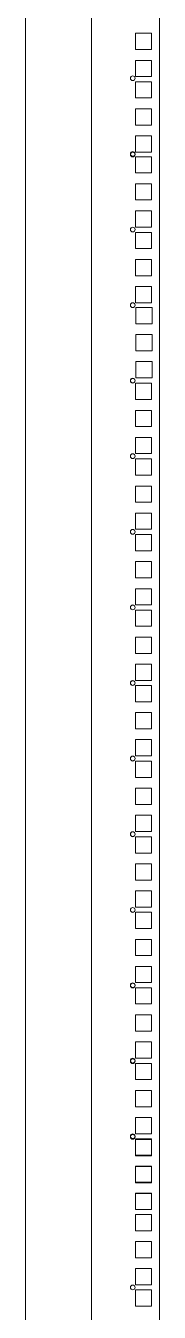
# Model space of a CAD drawing. Header units: inches. Extents: x -0.6 to 43.4, y -0.5 to 33.5.
# Drawn here: x 13.913 to 14.373, y 20.001 to 24.406 of the extents above; entities that cross this region are included whole.
import ezdxf

# ---------------------------------------------------------------- set-up
doc = ezdxf.new("R2010")
doc.units = ezdxf.units.IN
doc.header["$MEASUREMENT"] = 0

msp = doc.modelspace()

# ---------------------------------------------------------------- linework, layer by layer
at = {"lineweight": 5}
for p, q in [((13.9133, 28.3838), (13.9133, 16.6873)), ((14.1398, 16.6873), (14.1398, 28.3838)), ((14.3729, 23.1908), (14.3729, 23.9708)), ((14.2907, 23.9024), (14.2907, 23.958)), ((14.2907, 23.958), (14.3463, 23.958)), ((14.3463, 23.958), (14.3463, 23.9024)), ((14.3463, 23.9024), (14.2907, 23.9024)), ((14.2907, 23.8097), (14.2907, 23.8653)), ((14.2907, 23.8653), (14.3463, 23.8653)), ((14.3463, 23.8653), (14.3463, 23.8097)), ((14.3463, 23.8097), (14.2907, 23.8097)), ((14.2907, 23.717), (14.2907, 23.7726)), ((14.2907, 23.7726), (14.3463, 23.7726)), ((14.3463, 23.7726), (14.3463, 23.717)), ((14.3463, 23.717), (14.2907, 23.717)), ((14.2907, 23.6432), (14.2907, 23.6988)), ((14.2907, 23.6988), (14.3463, 23.6988)), ((14.3463, 23.6988), (14.3463, 23.6432)), ((14.3463, 23.6432), (14.2907, 23.6432)), ((14.2907, 23.5505), (14.2907, 23.6062)), ((14.2907, 23.6062), (14.3463, 23.6062)), ((14.3463, 23.6062), (14.3463, 23.5505)), ((14.3463, 23.5505), (14.2907, 23.5505)), ((14.2907, 23.4579), (14.2907, 23.5135)), ((14.2907, 23.5135), (14.3463, 23.5135)), ((14.3463, 23.5135), (14.3463, 23.4579)), ((14.3463, 23.4579), (14.2907, 23.4579)), ((14.2923, 23.3861), (14.2923, 23.4417)), ((14.2923, 23.4417), (14.3479, 23.4417)), ((14.3479, 23.4417), (14.3479, 23.3861)), ((14.3479, 23.3861), (14.2923, 23.3861)), ((14.2923, 23.2934), (14.2923, 23.349)), ((14.2923, 23.349), (14.3479, 23.349)), ((14.3479, 23.349), (14.3479, 23.2934)), ((14.3479, 23.2934), (14.2923, 23.2934)), ((14.2923, 23.2007), (14.2923, 23.2563)), ((14.2923, 23.2563), (14.3479, 23.2563)), ((14.3479, 23.2563), (14.3479, 23.2007)), ((14.3479, 23.2007), (14.2923, 23.2007)), ((14.2907, 20.5369), (14.2907, 20.5925)), ((14.2907, 20.5925), (14.3463, 20.5925)), ((14.3463, 20.5925), (14.3463, 20.5369)), ((14.3463, 20.5369), (14.2907, 20.5369)), ((14.2907, 20.4442), (14.2907, 20.4998)), ((14.2907, 20.4998), (14.3463, 20.4998)), ((14.3463, 20.4998), (14.3463, 20.4442)), ((14.3463, 20.4442), (14.2907, 20.4442)), ((14.2907, 20.4071), (14.3463, 20.4071))]:
    msp.add_line(p, q, dxfattribs=at)
at = {"lineweight": 0}
for p, q in [((14.3729, 24.214), (14.3729, 24.4861)), ((14.2907, 24.325), (14.2907, 24.3806)), ((14.2907, 24.3806), (14.3463, 24.3806)), ((14.3463, 24.3806), (14.3463, 24.325)), ((14.3463, 24.325), (14.2907, 24.325)), ((14.2907, 24.2323), (14.2907, 24.2879)), ((14.2907, 24.2879), (14.3463, 24.2879)), ((14.3463, 24.2879), (14.3463, 24.2323)), ((14.3463, 24.2323), (14.2907, 24.2323)), ((14.2907, 24.1591), (14.2907, 24.2147)), ((14.2907, 24.2147), (14.3463, 24.2147)), ((14.3463, 24.2147), (14.3463, 24.1591)), ((14.3729, 23.9554), (14.3729, 24.2275)), ((14.3463, 24.1591), (14.2907, 24.1591)), ((14.2907, 24.0664), (14.2907, 24.122)), ((14.2907, 24.122), (14.3463, 24.122)), ((14.3463, 24.122), (14.3463, 24.0664)), ((14.3463, 24.0664), (14.2907, 24.0664)), ((14.2907, 23.9737), (14.2907, 24.0293)), ((14.2907, 24.0293), (14.3463, 24.0293)), ((14.3463, 24.0293), (14.3463, 23.9737)), ((14.3463, 23.9737), (14.2907, 23.9737)), ((14.2907, 23.1264), (14.2907, 23.182)), ((14.2907, 23.182), (14.3463, 23.182)), ((14.3463, 23.182), (14.3463, 23.1264)), ((14.3729, 22.9227), (14.3729, 23.1948)), ((14.3463, 23.1264), (14.2907, 23.1264)), ((14.2907, 23.0337), (14.2907, 23.0893)), ((14.2907, 23.0893), (14.3463, 23.0893)), ((14.3463, 23.0893), (14.3463, 23.0337)), ((14.3463, 23.0337), (14.2907, 23.0337)), ((14.2907, 22.941), (14.2907, 22.9966)), ((14.2907, 22.9966), (14.3463, 22.9966)), ((14.3463, 22.9966), (14.3463, 22.941)), ((14.3463, 22.941), (14.2907, 22.941)), ((14.2907, 22.8673), (14.2907, 22.9229)), ((14.2907, 22.9229), (14.3463, 22.9229)), ((14.3463, 22.9229), (14.3463, 22.8673)), ((14.3729, 22.6636), (14.3729, 22.9357)), ((14.3463, 22.8673), (14.2907, 22.8673)), ((14.2907, 22.7746), (14.2907, 22.8302)), ((14.2907, 22.8302), (14.3463, 22.8302)), ((14.3463, 22.8302), (14.3463, 22.7746)), ((14.3463, 22.7746), (14.2907, 22.7746)), ((14.2907, 22.6819), (14.2907, 22.7375)), ((14.2907, 22.7375), (14.3463, 22.7375)), ((14.3463, 22.7375), (14.3463, 22.6819)), ((14.3463, 22.6819), (14.2907, 22.6819)), ((14.2907, 22.6084), (14.2907, 22.664)), ((14.2907, 22.664), (14.3463, 22.664)), ((14.3463, 22.664), (14.3463, 22.6084)), ((14.3729, 22.4046), (14.3729, 22.6768)), ((14.3463, 22.6084), (14.2907, 22.6084)), ((14.2907, 22.5157), (14.2907, 22.5713)), ((14.2907, 22.5713), (14.3463, 22.5713)), ((14.3463, 22.5713), (14.3463, 22.5157)), ((14.3463, 22.5157), (14.2907, 22.5157)), ((14.2907, 22.423), (14.2907, 22.4786)), ((14.2907, 22.4786), (14.3463, 22.4786)), ((14.3463, 22.4786), (14.3463, 22.423)), ((14.3463, 22.423), (14.2907, 22.423)), ((14.2907, 22.3498), (14.2907, 22.4054)), ((14.2907, 22.4054), (14.3463, 22.4054)), ((14.3463, 22.4054), (14.3463, 22.3498)), ((14.3729, 22.146), (14.3729, 22.4182)), ((14.3463, 22.3498), (14.2907, 22.3498)), ((14.2907, 22.2571), (14.2907, 22.3127)), ((14.2907, 22.3127), (14.3463, 22.3127)), ((14.3463, 22.3127), (14.3463, 22.2571)), ((14.3463, 22.2571), (14.2907, 22.2571)), ((14.2907, 22.1644), (14.2907, 22.22)), ((14.2907, 22.22), (14.3463, 22.22)), ((14.3463, 22.22), (14.3463, 22.1644)), ((14.3463, 22.1644), (14.2907, 22.1644)), ((14.2907, 22.0915), (14.2907, 22.1471)), ((14.2907, 22.1471), (14.3463, 22.1471)), ((14.3463, 22.1471), (14.3463, 22.0915)), ((14.3729, 21.8878), (14.3729, 22.1599)), ((14.3463, 22.0915), (14.2907, 22.0915)), ((14.2907, 21.9988), (14.2907, 22.0544)), ((14.2907, 22.0544), (14.3463, 22.0544)), ((14.3463, 22.0544), (14.3463, 21.9988)), ((14.3463, 21.9988), (14.2907, 21.9988)), ((14.2907, 21.9061), (14.2907, 21.9617)), ((14.2907, 21.9617), (14.3463, 21.9617)), ((14.3463, 21.9617), (14.3463, 21.9061)), ((14.3463, 21.9061), (14.2907, 21.9061)), ((14.3729, 21.6287), (14.3729, 21.9008)), ((14.2907, 21.8324), (14.2907, 21.888)), ((14.2907, 21.888), (14.3463, 21.888)), ((14.3463, 21.888), (14.3463, 21.8324)), ((14.3463, 21.8324), (14.2907, 21.8324)), ((14.2907, 21.7397), (14.2907, 21.7953)), ((14.2907, 21.7953), (14.3463, 21.7953)), ((14.3463, 21.7953), (14.3463, 21.7397)), ((14.3463, 21.7397), (14.2907, 21.7397)), ((14.2907, 21.647), (14.2907, 21.7026)), ((14.2907, 21.7026), (14.3463, 21.7026)), ((14.3463, 21.7026), (14.3463, 21.647)), ((14.3463, 21.647), (14.2907, 21.647)), ((14.3729, 21.3697), (14.3729, 21.6419)), ((14.2907, 21.5735), (14.2907, 21.6291)), ((14.2907, 21.6291), (14.3463, 21.6291)), ((14.3463, 21.6291), (14.3463, 21.5735)), ((14.3463, 21.5735), (14.2907, 21.5735)), ((14.2907, 21.4808), (14.2907, 21.5364)), ((14.2907, 21.5364), (14.3463, 21.5364)), ((14.3463, 21.5364), (14.3463, 21.4808)), ((14.3463, 21.4808), (14.2907, 21.4808)), ((14.2907, 21.3881), (14.2907, 21.4437)), ((14.2907, 21.4437), (14.3463, 21.4437)), ((14.3463, 21.4437), (14.3463, 21.3881)), ((14.3463, 21.3881), (14.2907, 21.3881)), ((14.2907, 21.3149), (14.2907, 21.3705)), ((14.2907, 21.3705), (14.3463, 21.3705)), ((14.3463, 21.3705), (14.3463, 21.3149)), ((14.3729, 21.1112), (14.3729, 21.3833)), ((14.3463, 21.3149), (14.2907, 21.3149)), ((14.2907, 21.2222), (14.2907, 21.2778)), ((14.2907, 21.2778), (14.3463, 21.2778)), ((14.3463, 21.2778), (14.3463, 21.2222)), ((14.3463, 21.2222), (14.2907, 21.2222)), ((14.2907, 21.1295), (14.2907, 21.1851)), ((14.2907, 21.1851), (14.3463, 21.1851)), ((14.3463, 21.1851), (14.3463, 21.1295)), ((14.3463, 21.1295), (14.2907, 21.1295)), ((14.2907, 21.0566), (14.2907, 21.1122)), ((14.2907, 21.1122), (14.3463, 21.1122)), ((14.3463, 21.1122), (14.3463, 21.0566)), ((14.3729, 20.8529), (14.3729, 21.125)), ((14.3463, 21.0566), (14.2907, 21.0566)), ((14.2907, 20.9639), (14.2907, 21.0195)), ((14.2907, 21.0195), (14.3463, 21.0195)), ((14.3463, 21.0195), (14.3463, 20.9639)), ((14.3463, 20.9639), (14.2907, 20.9639)), ((14.2907, 20.8712), (14.2907, 20.9269)), ((14.2907, 20.9269), (14.3463, 20.9269)), ((14.3463, 20.9269), (14.3463, 20.8712)), ((14.3463, 20.8712), (14.2907, 20.8712)), ((14.2907, 20.7975), (14.2907, 20.8531)), ((14.2907, 20.8531), (14.3463, 20.8531)), ((14.3463, 20.8531), (14.3463, 20.7975)), ((14.3729, 20.5938), (14.3729, 20.8659)), ((14.3463, 20.7975), (14.2907, 20.7975)), ((14.2907, 20.7048), (14.2907, 20.7604)), ((14.2907, 20.7604), (14.3463, 20.7604)), ((14.3463, 20.7604), (14.3463, 20.7048)), ((14.3463, 20.7048), (14.2907, 20.7048)), ((14.2907, 20.6121), (14.2907, 20.6678)), ((14.2907, 20.6678), (14.3463, 20.6678)), ((14.3463, 20.6678), (14.3463, 20.6121)), ((14.3463, 20.6121), (14.2907, 20.6121)), ((14.2907, 20.5386), (14.2907, 20.5942)), ((14.2907, 20.5942), (14.3463, 20.5942)), ((14.3463, 20.5942), (14.3463, 20.5386)), ((14.3729, 20.3349), (14.3729, 20.607)), ((14.3463, 20.5386), (14.2907, 20.5386)), ((14.2907, 20.4459), (14.2907, 20.5015)), ((14.2907, 20.5015), (14.3463, 20.5015)), ((14.3463, 20.5015), (14.3463, 20.4459)), ((14.3463, 20.4459), (14.2907, 20.4459)), ((14.2907, 20.3532), (14.2907, 20.4088)), ((14.2907, 20.4088), (14.3463, 20.4088)), ((14.3463, 20.4088), (14.3463, 20.3532)), ((14.3463, 20.3532), (14.2907, 20.3532)), ((14.2907, 20.28), (14.2907, 20.3356)), ((14.2907, 20.3356), (14.3463, 20.3356)), ((14.3463, 20.3356), (14.3463, 20.28)), ((14.3729, 20.0763), (14.3729, 20.3484)), ((14.3463, 20.28), (14.2907, 20.28)), ((14.2907, 20.1873), (14.2907, 20.2429)), ((14.2907, 20.2429), (14.3463, 20.2429)), ((14.3463, 20.2429), (14.3463, 20.1873)), ((14.3463, 20.1873), (14.2907, 20.1873)), ((14.2907, 20.0946), (14.2907, 20.1502)), ((14.2907, 20.1502), (14.3463, 20.1502)), ((14.3463, 20.1502), (14.3463, 20.0946)), ((14.3463, 20.0946), (14.2907, 20.0946)), ((14.3729, 19.818), (14.3729, 20.0901)), ((14.2907, 20.0217), (14.2907, 20.0773)), ((14.2907, 20.0773), (14.3463, 20.0773)), ((14.3463, 20.0773), (14.3463, 20.0217)), ((14.3463, 20.0217), (14.2907, 20.0217))]:
    msp.add_line(p, q, dxfattribs=at)
at = {"lineweight": 5}
for centre in [(14.2814, 24.2265), (14.2814, 24.2264), (14.2814, 23.9674), (14.2814, 23.9673), (14.2814, 23.7084), (14.2814, 23.7083), (14.2814, 23.4498), (14.2814, 23.4494), (14.2814, 23.1911), (14.2814, 23.1908), (14.2814, 22.9325), (14.2814, 22.9322), (14.2814, 22.6736), (14.2814, 22.6735), (14.2814, 22.4147), (14.2814, 22.4146), (14.2814, 22.1557), (14.2814, 22.1555), (14.2814, 21.8966), (14.2814, 21.8966), (14.2814, 21.6376), (14.2814, 21.6375), (14.2814, 21.3785), (14.2814, 21.3784), (14.2814, 21.1194), (14.2814, 21.1193), (14.2814, 20.8603), (14.2814, 20.8603), (14.2814, 20.6018), (14.2814, 20.6014)]:
    msp.add_circle(centre, 0.00808, dxfattribs=at)
at = {"lineweight": 0}
for centre in [(14.2814, 23.965), (14.2814, 22.9322), (14.2814, 22.6732), (14.2814, 22.1557), (14.2814, 21.8973), (14.2814, 21.6384), (14.2814, 21.1208), (14.2814, 20.8624), (14.2814, 20.6035), (14.2814, 20.0859)]:
    msp.add_circle(centre, 0.00808, dxfattribs=at)

doc.saveas('drawing.dxf')
